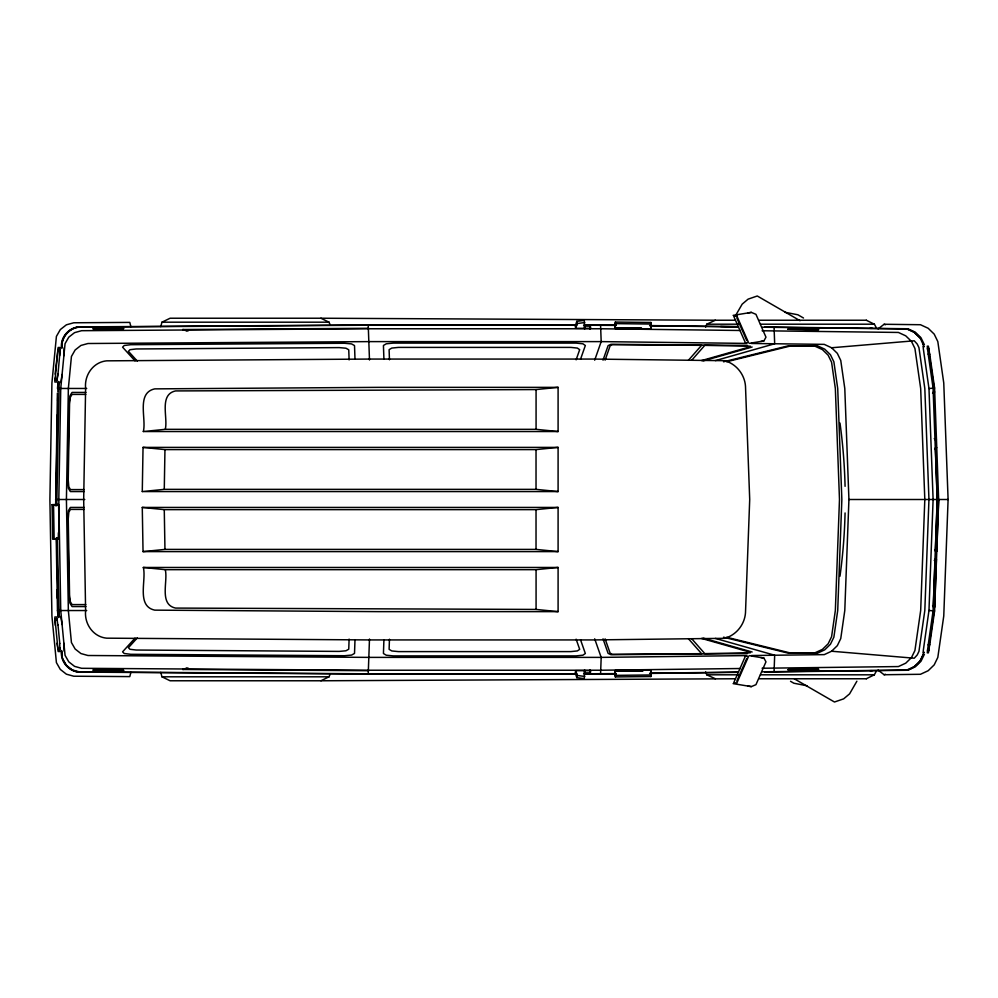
<?xml version="1.0" encoding="UTF-8"?>
<svg xmlns="http://www.w3.org/2000/svg" width="998" height="998" viewBox="0 0 998 998"><rect width="100%" height="100%" fill="white"/><g stroke="black" fill="none" stroke-linecap="round" stroke-linejoin="round"><path stroke-width="1.5" d="M584.741 328.317L584.292 320.37L576.807 321.356L575.222 326.134L575.671 328.317L590.779 328.317L590.317 326.146L584.279 326.134L584.603 329.14M615.255 328.517L615.354 322.055L650.871 322.479L650.908 328.941L615.255 328.517L615.279 327.369M615.267 327.831L641.514 328.117L615.279 327.831L615.354 322.055M650.908 328.941L650.871 322.479M55.651 505.674L57.397 393.087M56.05 505.674L56.375 473.289M56.749 451.695L57.397 414.681M55.938 499.499L57.385 416.228M57.659 400.797L57.709 397.715M57.822 391.553L58.545 381.473M142.277 491.565L143.038 447.391L558.094 447.391L558.094 491.565L142.277 491.565L164.271 489.357L536.026 489.357L558.094 491.565M143.325 431.535C146.619 418.873 136.065 392.888 154.752 388.871L378.342 387.361L558.094 387.361L558.094 431.535L143.325 431.535L165.256 429.327L536.076 429.327L558.094 431.535M165.256 429.327C168.225 417.937 158.732 394.534 175.548 390.929L536.076 389.569L558.094 387.361M164.271 489.357L164.957 449.599L143.038 447.391M349.113 639.082L348.751 649.211L345.932 650.783L339.245 651.407L136.152 650.035L129.977 649.286L128.418 647.69L137.287 637.922M355.001 639.73L354.515 653.44L351.558 655.087L344.51 655.736L130.726 654.301L124.239 653.515L122.592 651.831L135.042 638.121M369.485 639.032L368.225 674.037L78.68 672.091C68.525 671.118 60.516 661.761 61.427 651.544M383.918 639.818L383.432 653.528L386.276 655.212L393.262 655.898L576.096 655.898L582.919 655.187L585.339 653.503L580.537 639.78M389.457 639.219L389.108 649.349L391.802 650.945L398.439 651.607L570.893 651.607L577.38 650.921L579.676 649.324L576.12 639.182M934.652 449.013L936.698 447.653L935.375 447.715L937.272 499.499L935.375 551.295L936.698 551.345L938.644 499.499L934.59 388.01L929.712 354.016M751.444 343.474L824.236 344.372L831.584 347.766L837.322 353.342L840.753 360.44L844.795 388.546L848.924 499.499L844.795 610.452L840.753 638.57L837.322 645.669L831.584 651.232L824.236 654.626L751.444 655.524M924.285 652.293L923.175 652.293L923.362 649.997L928.976 610.452L933.105 499.499L928.976 388.546L923.362 349.013L923.175 346.705L924.285 346.705M934.639 607.034L936.398 559.279L935.089 559.217L933.317 607.034L934.639 607.034L932.581 605.761M929.712 644.982L934.59 611.001L938.719 499.499M878.078 328.903L884.116 324.275L920.468 324.724L928.19 328.28L934.203 334.13L937.821 341.59L943.759 382.995L948.1 499.499L943.759 616.003L937.821 657.408L934.203 664.868L928.19 670.718L920.468 674.286L884.116 674.735L878.078 670.095M59.942 647.702L59.855 649.548L57.996 649.548L56.998 643.223M64.171 651.158L63.897 643.261M650.871 676.532L650.908 670.057L615.255 670.481L615.354 676.943L650.871 676.532L650.908 670.057M59.63 355.762L59.855 349.45L57.996 349.45L54.828 382.022L56.736 382.022L57.971 374.125L60.179 349.787L60.067 347.479L58.158 347.479L55.115 374.125M63.897 355.737L64.171 347.84M927.703 649.037L927.554 650.871L928.651 650.871L929.026 649.037M590.043 329.14L590.317 326.146M58.059 382.396L57.472 388.459L86.689 388.459M61.427 347.466C60.516 337.249 68.525 327.88 78.68 326.907L368.225 324.961L369.485 359.979M61.826 347.204C61.003 337.075 69.037 327.88 79.079 326.907M61.913 348.477C60.866 338.023 68.7 328.117 79.241 327.144L368.25 325.198L575.821 325.198M59.169 382.396L56.761 505.674M584.603 669.87L584.279 672.864L590.317 672.864L590.779 670.693L575.671 670.681L575.222 672.864L576.807 677.642L584.292 678.64L584.728 670.718M774.061 671.904L774.673 655.237L715.441 638.421M368.599 670.706L182.734 669.458L186.925 668.024M57.896 373.726L56.898 380.051L55.04 380.051L54.952 378.205M62.088 374.487L60.841 382.396L58.932 382.396M928.29 644.596L927.267 652.842L928.377 652.842L929.712 644.583M923.499 652.293C922.539 661.05 915.004 667.65 906.957 670.257M928.19 644.982L933.068 611.001L937.197 499.499L933.068 388.01L928.19 354.016M928.277 650.871L933.829 612.959M576.807 677.642L577.256 675.459L575.671 670.681M130.888 672.39L129.777 676.607L73.765 676.22L66.392 674.186L60.304 669.421L56.412 662.622L51.921 616.09L49.9 499.499L51.921 382.908L56.412 336.388L60.304 329.589L66.392 324.812L73.765 322.778L129.777 322.404L130.888 326.62M160.765 326.596L161.963 322.192L170.109 318.225L321.144 318.225M575.671 328.317L577.256 323.539L576.807 321.356M576.12 359.829L579.676 349.687L577.38 348.077L570.893 347.404L398.439 347.404L391.802 348.065L389.108 349.649L389.457 359.779M580.537 359.23L585.339 345.508L582.919 343.811L576.096 343.1L393.262 343.1L386.276 343.799L383.432 345.47L383.918 359.18M594.683 360.178L601.183 341.615L600.571 324.961L584.691 324.961M603.017 360.178L608.094 345.657L610.963 344.285L747.514 345.408M605.1 360.141L610.127 345.819L612.473 344.697L701.569 345.333L688.346 360.365M705.636 327.094L706.771 324.2L715.354 320.233L735.376 320.233M736.836 681.048L746.691 658.605M330.363 673.812L328.966 676.806L320.969 680.773L735.376 678.765M923.2 654.414L919.969 661.05L914.243 666.627L906.895 670.02L761.699 671.816M924.422 654.177L920.979 661.275L915.253 666.851L907.893 670.244L764.767 672.016M866.301 678.765L874.323 674.81L876.531 670.818M760.888 341.453L763.869 340.954L765.977 337.187L755.948 314.32L751.319 312.386L733.106 315.368M735.601 315.518L742.175 304.141L748.113 299.138L757.27 295.994L800.072 320.707M856.883 681.21L849.585 693.86L843.634 698.862L834.478 702.006L794.271 678.79M691.714 360.253L704.788 345.37L750.421 346.231M932.581 393.237L934.639 391.964L933.317 391.964M934.265 560.402L936.398 559.279M733.106 683.63L751.319 686.612L755.948 684.678L765.977 661.824L763.869 658.044L760.888 657.557M884.116 674.735L885.451 674.286M701.482 360.602L750.159 346.78M702.979 360.964L752.143 347.005M715.441 360.59L774.673 343.761L774.061 327.107L772.539 327.082M723.5 361.812L788.482 345.782L817.362 345.757L824.71 349.15L830.436 354.727L833.879 361.825L837.721 388.546L841.85 499.499L837.721 610.452L833.879 637.173L830.436 644.271L824.71 649.848L817.362 653.241L788.482 653.216L723.5 637.198M726.594 361.763L789.343 346.256L815.042 346.231L822.414 349.612L828.14 355.188L831.584 362.286L835.351 388.546L839.48 499.499L835.351 610.452L831.584 636.712L828.14 643.81L822.414 649.386L815.042 652.779L789.343 652.742L726.594 637.235M182.734 669.458L188.248 668.173M747.851 312.96L751.319 312.386M749.124 343.374L763.869 340.954M750.421 652.767L704.788 653.628L691.714 638.745M577.256 323.539L584.741 322.541M928.976 388.546L934.59 388.01M57.734 504.651L58.608 504.551L59.206 538.77L52.669 538.795L52.058 504.701L58.608 504.551M164.957 449.599L536.026 449.599L558.094 447.391M142.277 507.433L164.271 509.641L536.026 509.641L558.094 507.433L558.094 551.607L143.038 551.607L142.277 507.433L558.094 507.433M143.038 551.607L164.957 549.399L536.026 549.399L558.094 551.607M143.325 567.463L165.256 569.671L536.076 569.671L558.094 567.463L558.094 611.637L378.342 611.637L154.752 610.14C136.065 606.123 146.619 580.125 143.325 567.463L558.094 567.463M831.584 347.766L914.255 340.792L917.224 344.061L918.946 347.603L924.822 388.546L928.951 499.499L924.822 610.452L918.946 651.395L917.224 654.95L914.255 658.218L831.584 651.232M935.089 439.781L936.398 439.731L934.265 438.609M58.059 504.614L52.058 504.701M52.669 538.795L59.206 538.77M870.056 670.706L872.24 670.681M747.514 653.59L610.963 654.713L608.094 653.341L603.017 638.832M746.791 655.586L601.183 657.383L368.836 657.383L87.949 655.499L80.938 653.553L75.137 649.012L71.432 642.537L68.351 610.539L66.417 499.499L68.351 388.459L71.432 356.473L75.137 349.986L80.938 345.445L87.949 343.512L368.836 341.615L601.183 341.615L746.791 343.412M740.416 668.51L601.008 670.232L368.661 670.232L81.574 668.298L74.563 666.365L68.762 661.824L65.057 655.337L60.741 610.539L58.807 499.499L60.741 388.459L65.057 343.661L68.762 337.187L74.563 332.646L81.574 330.7L368.661 328.766L601.008 328.766L740.416 330.488M762.098 668.248L898.4 666.564L905.747 663.171L911.486 657.595L914.929 650.496L920.68 610.452L924.809 499.499L920.68 388.546L914.929 348.502L911.486 341.403L905.747 335.839L898.4 332.446L762.098 330.762M615.354 676.943L615.267 671.18L643.061 670.868L615.279 671.18L615.255 670.481M616.09 673.613L583.568 673.8M650.172 673.188L738.458 672.103M600.172 674.037L616.065 673.85M649.598 673.425L738.433 672.34M615.304 675.372L650.958 674.96M186.925 330.987L182.734 329.54L368.599 328.292M759.378 320.233L866.389 320.233M161.963 322.192L329.165 322.192M706.771 324.2L738.67 324.2M760.513 324.2L874.41 324.2L876.531 328.192M367.825 324.961L576.944 324.961M583.568 325.198L616.09 325.398M856.983 328.167L841.988 327.943M927.554 348.127L928.651 348.127L929.026 349.974M932.843 386.039L934.253 386.039M85.903 392.426L72.043 392.426L70.022 395.682L69.074 403.516L67.739 480.45L68.413 488.309L70.322 491.565L84.194 491.565M85.778 394.41L72.106 394.41L70.371 397.192L69.561 403.928L68.238 480.063L68.825 486.799L70.459 489.594L84.119 489.594M55.551 499.499L84.755 499.499M848.924 499.499L937.272 499.499M938.644 499.499L948.1 499.499M84.194 507.433L70.322 507.433L68.413 510.689L67.739 518.548L69.074 595.482L70.022 603.328L72.043 606.572L85.903 606.572M84.119 509.417L70.459 509.417L68.825 512.211L68.238 518.935L69.561 595.082L70.371 601.806L72.106 604.588L85.778 604.588M558.094 611.637L536.076 609.429L175.548 608.081C158.732 604.464 168.225 581.073 165.256 569.671M56.212 538.059L57.472 610.539L86.689 610.539M934.59 611.001L928.976 610.452M932.843 612.959L934.253 612.959M58.932 616.614L60.841 616.614L62.088 624.511M575.821 673.8L368.25 673.8L79.241 671.854L72.218 669.92L66.429 665.367L62.712 658.892M367.825 674.037L576.944 674.037M584.691 674.037L600.571 674.037L601.183 657.383L594.683 638.82M705.636 671.916L706.771 674.81L738.67 674.81M760.513 674.81L874.41 674.81M160.765 672.403L161.963 676.806L329.165 676.806M759.378 678.765L866.389 678.765M321.144 680.773L170.109 680.773L161.963 676.806M715.354 320.233L320.932 318.225L328.966 322.192L330.363 325.186M615.304 323.626L650.958 324.051M720.631 326.446L737.435 326.658M870.056 328.292L872.24 328.317M600.172 324.961L616.065 325.148M649.598 325.573L738.433 326.67M764.767 326.995L907.893 328.766L915.253 332.159L920.979 337.723L924.422 344.821M650.172 325.81L738.458 326.907M761.699 327.194L906.895 328.978L914.243 332.371L919.969 337.948M577.256 675.459L584.741 676.457M58.333 538.646L58.583 532.508L58.682 538.695M749.124 655.636L763.869 658.044M747.851 686.05L751.319 686.612M784.777 312.237L797.901 314.782L803.515 318.025M806.983 685.763L793.847 683.218L790.528 681.297M182.734 329.54L188.248 330.825M79.079 672.091C68.413 671.118 60.641 661.025 61.726 650.484M702.979 638.034L752.143 652.006M701.482 638.408L750.159 652.23M884.116 324.275L885.451 324.712M906.957 328.741L914.305 332.134L920.044 337.711L923.2 344.597M706.771 674.81L715.354 678.765M866.301 320.233L874.323 324.2M934.652 549.985L936.698 551.345M137.287 361.076L128.418 351.321L129.977 349.712L136.152 348.963L339.245 347.603L345.932 348.215L348.751 349.787L349.113 359.916M135.042 360.889L122.592 347.179L124.239 345.483L130.726 344.697L344.51 343.262L351.558 343.911L354.515 345.57L355.001 359.28M688.346 638.633L701.569 653.665L612.473 654.301L610.127 653.179L605.1 638.857M736.836 317.963L746.691 340.393M57.348 620.806L56.898 618.947L55.04 618.947L55.264 625.259M929.712 354.415L928.377 346.169L927.267 346.169L927.703 349.974M928.277 348.127L933.829 386.039M923.225 344.298L923.499 346.705M927.454 348.464L928.29 354.402M57.896 625.272L56.736 616.976L54.828 616.976L58.158 651.532L60.067 651.532L59.63 643.248M59.169 616.614L57.335 538.059M56.612 538.059L58.545 617.525M57.847 610.539L58.445 616.652M61.826 651.794L62.126 654.85M57.472 610.539L58.059 616.614M57.971 624.873L59.78 643.635M590.043 669.87L590.317 672.864M57.148 589.706L57.547 598.638L57.472 589.706M164.271 509.641L164.957 549.399M53.53 504.639L54.142 538.87M536.076 389.569L536.076 429.327M536.026 449.599L536.026 489.357M536.026 509.641L536.026 549.399M536.076 569.671L536.076 609.429M839.979 423.052A560.913 560.851 -90 0 1 845.069 486.325M845.069 512.96A560.913 560.851 -90 0 1 839.979 576.233M85.616 388.247L83.682 499.499L85.616 610.751C84.194 623.837 93.201 636.936 106.699 638.171L369.584 639.93L593.71 639.93L724.76 638.321C736.911 634.853 745.556 623.426 745.568 610.801L749.71 499.499L745.568 388.21C745.556 375.572 736.911 364.145 724.76 360.69L593.71 359.068L369.584 359.068L106.699 360.839C93.201 362.062 84.194 375.161 85.616 388.247M745.406 656.185L733.804 682.582L736.823 683.081L748.425 656.684L745.406 656.185M94.286 328.354L92.802 328.841L123.902 328.629L94.286 328.354M95.92 328.492L94.922 328.816L121.781 328.641L95.92 328.492M789.268 669.246L787.659 669.745L818.772 669.359L789.268 669.246M790.865 669.384L789.792 669.708L816.638 669.384L790.865 669.384M789.156 328.804L787.659 329.265L818.772 329.639L789.156 328.804M790.79 328.978L789.792 329.29L816.638 329.614L790.79 328.978M94.411 669.708L92.802 670.169L123.902 670.382L94.411 669.708M95.995 669.87L94.922 670.182L121.781 670.357L95.995 669.87M736.823 315.917L733.804 316.416L745.406 342.813L748.425 342.314L736.823 315.917"/></g></svg>
